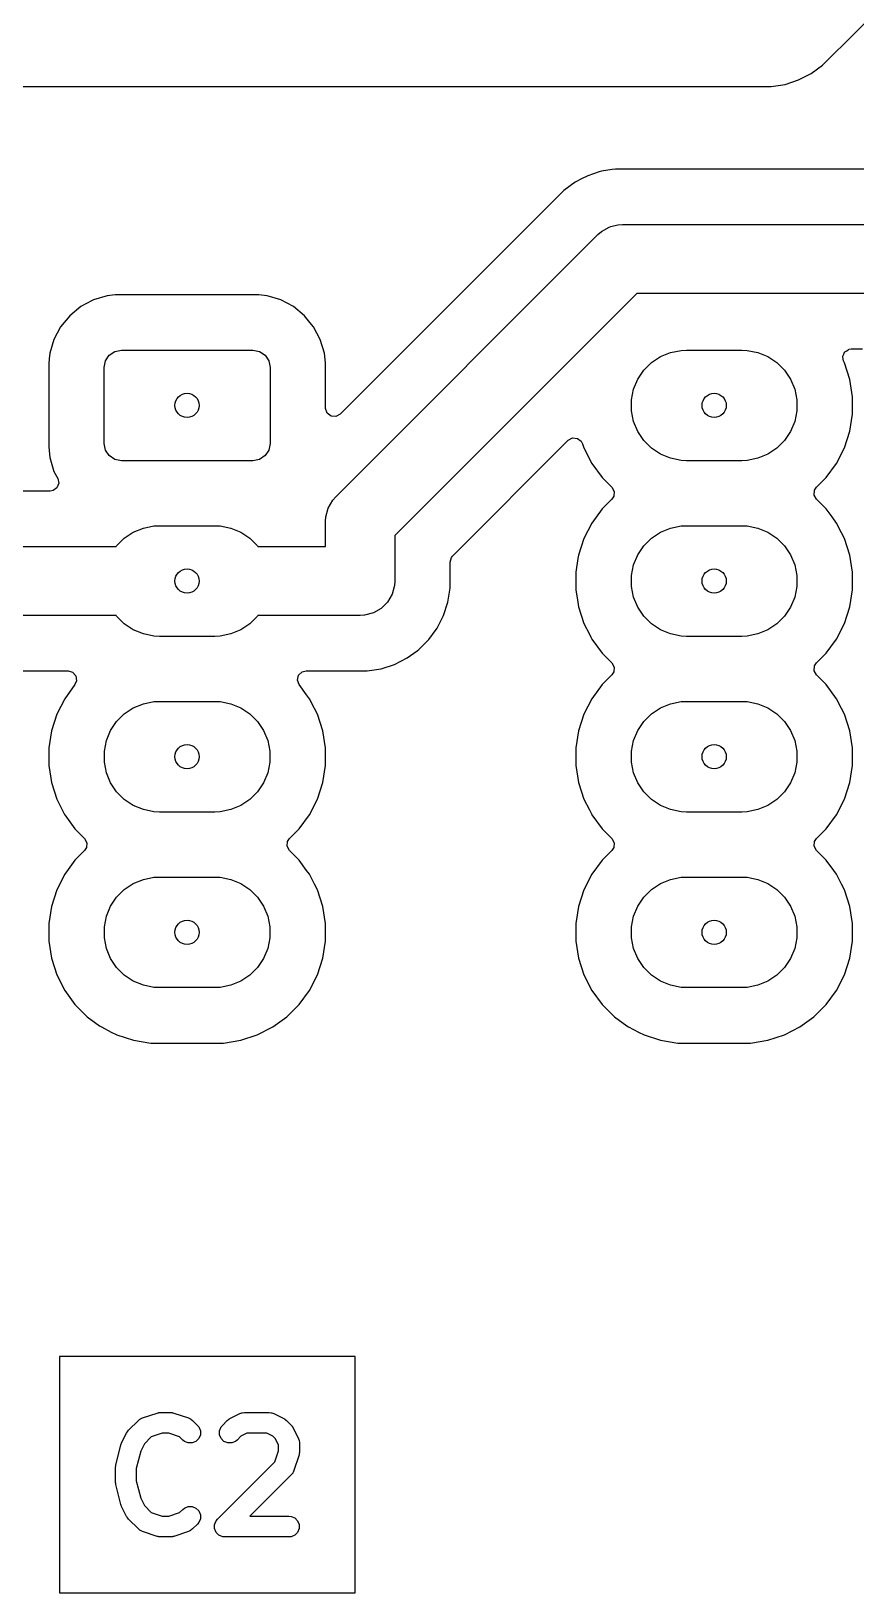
# Model space of a CAD drawing. Extents: x 20 to 124, y -124 to -20.
# Drawn here: x 45.27 to 57.19, y -85.36 to -62.78 of the extents above; entities that cross this region are included whole.
import ezdxf

# ---------------------------------------------------------------- set-up
doc = ezdxf.new("R2010")
doc.units = 0
doc.layers.add('BLACK', color=7, linetype='CONTINUOUS')
doc.layers.add('WHITE', color=7, linetype='CONTINUOUS')

msp = doc.modelspace()

# ---------------------------------------------------------------- linework, layer by layer
at = {"layer": 'BLACK', "linetype": 'CONTINUOUS'}
for p, q in [((56.713419, -63.270766), (59.847366, -60.136819)), ((56.365419, -63.48402), (56.479199, -63.426046)), ((56.479199, -63.426046), (56.547811, -63.391087)), ((56.547811, -63.391087), (56.713419, -63.270766)), ((42.194547, -63.5793), (55.968551, -63.5793)), ((55.968551, -63.5793), (55.968552, -63.5793)), ((55.968552, -63.5793), (56.170735, -63.547277)), ((56.170735, -63.547277), (56.268076, -63.515648)), ((56.268076, -63.515648), (56.365419, -63.48402)), ((53.514463, -64.805023), (53.484444, -64.814776)), ((53.514468, -64.805022), (53.514463, -64.805023)), ((53.669779, -64.780423), (53.514468, -64.805022)), ((53.716648, -64.773), (53.669779, -64.780423)), ((53.921352, -64.773), (53.716648, -64.773)), ((57.982652, -64.773), (53.921352, -64.773)), ((53.137388, -64.961213), (52.971778, -65.081536)), ((53.228585, -64.914746), (53.137388, -64.961213)), ((53.319783, -64.868278), (53.228584, -64.914745)), ((53.228584, -64.914745), (53.228585, -64.914746)), ((53.319784, -64.868278), (53.319783, -64.868278)), ((53.484445, -64.814777), (53.319784, -64.868278)), ((53.484444, -64.814776), (53.484445, -64.814777)), ((52.971778, -65.081536), (49.737181, -68.316134)), ((53.465447, -65.719947), (53.51461, -65.676831)), ((53.51461, -65.676831), (53.514619, -65.676823)), ((53.514619, -65.676823), (53.627658, -65.61156)), ((53.627658, -65.61156), (53.651506, -65.60517)), ((53.651506, -65.60517), (53.753737, -65.577777)), ((53.753737, -65.577777), (53.753752, -65.577777)), ((53.753752, -65.577777), (53.819, -65.5735)), ((53.819, -65.5735), (57.8803, -65.5735)), ((49.673147, -69.512247), (53.465447, -65.719947)), ((46.369067, -66.604699), (46.171043, -66.664769)), ((46.485298, -66.593251), (46.369067, -66.604699)), ((46.523392, -66.5895), (46.485298, -66.593251)), ((48.526608, -66.5895), (46.523392, -66.5895)), ((48.561805, -66.592966), (48.526608, -66.5895)), ((48.680934, -66.604699), (48.561805, -66.592966)), ((48.680934, -66.6047), (48.680932, -66.604699)), ((48.680932, -66.604699), (48.680934, -66.604699)), ((48.878954, -66.664768), (48.680934, -66.6047)), ((54.026106, -66.5735), (50.5267, -70.072906)), ((57.673194, -66.5735), (54.026106, -66.5735)), ((45.988547, -66.762317), (45.828589, -66.893589)), ((45.988548, -66.762316), (45.988547, -66.762317)), ((45.98855, -66.762315), (45.988548, -66.762316)), ((46.060898, -66.723643), (45.98855, -66.762315)), ((46.171043, -66.664769), (46.060898, -66.723643)), ((49.06145, -66.762315), (48.878954, -66.664768)), ((49.061453, -66.762317), (49.06145, -66.762315)), ((49.22141, -66.893589), (49.061452, -66.762317)), ((49.061452, -66.762317), (49.061453, -66.762317)), ((45.697317, -67.053547), (45.599769, -67.236043)), ((45.828589, -66.893589), (45.697317, -67.053547)), ((49.300702, -66.990209), (49.22141, -66.893589)), ((49.352685, -67.05355), (49.300702, -66.990209)), ((49.450232, -67.236046), (49.352685, -67.05355)), ((45.599769, -67.236043), (45.539699, -67.434067)), ((49.5103, -67.434066), (49.450232, -67.236046)), ((45.531486, -67.517461), (45.5245, -67.588392)), ((45.539699, -67.434067), (45.531486, -67.517461)), ((46.34403, -67.544329), (46.398223, -67.463223)), ((46.398223, -67.463223), (46.479329, -67.40903)), ((46.479329, -67.40903), (46.575, -67.39)), ((46.575, -67.39), (48.475, -67.39)), ((48.475, -67.39), (48.570671, -67.40903)), ((48.570671, -67.40903), (48.651777, -67.463223)), ((48.651777, -67.463223), (48.70597, -67.544329)), ((49.524241, -67.575616), (49.5103, -67.434066)), ((54.237485, -67.571592), (54.367883, -67.484463)), ((54.367883, -67.484463), (54.512772, -67.424448)), ((54.512772, -67.424448), (54.666586, -67.393852)), ((54.666586, -67.393852), (54.745, -67.39)), ((54.745, -67.39), (55.545, -67.39)), ((55.545, -67.39), (55.623414, -67.393852)), ((55.623414, -67.393852), (55.777228, -67.424448)), ((55.777228, -67.424448), (55.922117, -67.484463)), ((55.922117, -67.484463), (56.052515, -67.571592)), ((57.004479, -67.485626), (57.005513, -67.483076)), ((57.010457, -67.517461), (57.004479, -67.485626)), ((57.005122, -67.480353), (57.018575, -67.450894)), ((57.005513, -67.483076), (57.005122, -67.480353)), ((57.015066, -67.549511), (57.010457, -67.517461)), ((57.018575, -67.450894), (57.030755, -67.420885)), ((57.030755, -67.420885), (57.033004, -67.419299)), ((57.033004, -67.419299), (57.034147, -67.416797)), ((57.034147, -67.416797), (57.06139, -67.399288)), ((57.06139, -67.399288), (57.087862, -67.380628)), ((57.087862, -67.380628), (57.091318, -67.380055)), ((57.091318, -67.380055), (57.092925, -67.379023)), ((57.092925, -67.379023), (57.12786, -67.374)), ((57.12786, -67.374), (57.290253, -67.374)), ((45.5245, -67.588392), (45.5245, -68.791608)), ((46.325, -67.64), (46.34403, -67.544329)), ((46.325, -68.74), (46.325, -67.64)), ((48.70597, -67.544329), (48.725, -67.64)), ((48.725, -67.64), (48.725, -68.74)), ((49.5255, -67.588395), (49.524241, -67.575616)), ((49.5255, -68.228453), (49.5255, -67.588395)), ((54.039463, -67.812883), (54.126592, -67.682485)), ((54.126592, -67.682485), (54.237485, -67.571592)), ((56.052515, -67.571592), (56.163408, -67.682485)), ((56.163408, -67.682485), (56.250537, -67.812883)), ((57.016866, -67.551589), (57.015066, -67.549511)), ((57.017375, -67.554295), (57.016866, -67.551589)), ((57.028239, -67.575616), (57.017375, -67.554295)), ((57.028239, -67.575618), (57.028239, -67.575616)), ((57.028241, -67.575621), (57.028239, -67.575618)), ((57.10609, -67.815215), (57.028241, -67.575621)), ((53.948852, -68.111586), (53.979448, -67.957772)), ((53.979448, -67.957772), (54.039463, -67.812883)), ((56.250537, -67.812883), (56.310552, -67.957772)), ((56.310552, -67.957772), (56.341148, -68.111586)), ((57.1455, -68.064038), (57.10609, -67.815215)), ((53.948852, -68.268414), (53.948852, -68.111586)), ((56.341148, -68.111586), (56.341148, -68.268414)), ((57.1455, -68.315962), (57.1455, -68.064038)), ((49.525816, -68.237299), (49.5255, -68.228453)), ((49.550233, -68.302763), (49.525816, -68.237299)), ((49.606166, -68.344635), (49.550233, -68.302763)), ((49.675858, -68.349619), (49.606166, -68.344635)), ((49.737181, -68.316134), (49.675858, -68.349619)), ((53.979448, -68.422228), (53.948852, -68.268414)), ((56.341148, -68.268414), (56.310552, -68.422228)), ((57.10609, -68.564785), (57.1455, -68.315962)), ((54.039463, -68.567117), (53.979448, -68.422228)), ((54.126592, -68.697515), (54.039463, -68.567117)), ((56.250537, -68.567117), (56.163408, -68.697515)), ((56.310552, -68.422228), (56.250537, -68.567117)), ((57.028241, -68.804379), (57.10609, -68.564785)), ((45.5245, -68.791608), (45.529502, -68.842398)), ((45.529502, -68.842398), (45.539699, -68.945932)), ((46.34403, -68.835671), (46.325, -68.74)), ((46.398223, -68.916777), (46.34403, -68.835671)), ((48.70597, -68.835671), (48.651777, -68.916777)), ((48.725, -68.74), (48.70597, -68.835671)), ((51.363514, -70.36817), (53.036656, -68.695027)), ((53.036656, -68.695027), (53.097979, -68.661543)), ((53.097979, -68.661543), (53.167671, -68.666527)), ((53.167671, -68.666527), (53.223604, -68.708399)), ((53.223604, -68.708399), (53.242267, -68.744389)), ((53.242267, -68.744389), (53.257609, -68.791608)), ((53.257609, -68.791608), (53.26176, -68.804381)), ((53.26176, -68.804381), (53.376132, -69.028848)), ((54.237485, -68.808408), (54.126592, -68.697515)), ((54.367883, -68.895537), (54.237485, -68.808408)), ((56.052515, -68.808408), (55.922117, -68.895537)), ((56.163408, -68.697515), (56.052515, -68.808408)), ((56.91387, -69.028845), (57.028241, -68.804379)), ((45.539699, -68.945932), (45.599769, -69.143958)), ((46.479329, -68.97097), (46.398223, -68.916777)), ((46.575, -68.99), (46.479329, -68.97097)), ((48.475, -68.99), (46.575, -68.99)), ((48.570671, -68.97097), (48.475, -68.99)), ((48.651777, -68.916777), (48.570671, -68.97097)), ((53.376132, -69.028848), (53.524201, -69.232649)), ((54.512772, -68.955552), (54.367883, -68.895537)), ((54.666586, -68.986148), (54.512772, -68.955552)), ((54.745, -68.99), (54.666586, -68.986148)), ((55.545, -68.99), (54.745, -68.99)), ((55.623414, -68.986148), (55.545, -68.99)), ((55.777228, -68.955552), (55.623414, -68.986148)), ((55.922117, -68.895537), (55.777228, -68.955552)), ((56.765793, -69.232656), (56.91387, -69.028845)), ((45.599769, -69.143958), (45.654872, -69.247047)), ((45.669114, -69.315449), (45.644114, -69.380693)), ((45.654872, -69.247047), (45.669114, -69.315449)), ((53.524201, -69.232649), (53.524205, -69.232654)), ((53.524205, -69.232654), (53.66387, -69.372319)), ((56.62613, -69.372319), (56.683, -69.315449)), ((56.683, -69.315449), (56.765793, -69.232656)), ((45.545514, -69.4295), (42.789052, -69.4295)), ((45.587809, -69.422064), (45.545514, -69.4295)), ((45.644114, -69.380693), (45.587809, -69.422064)), ((49.630038, -69.561403), (49.673147, -69.512247)), ((53.66387, -69.547681), (53.524205, -69.687345)), ((53.66387, -69.372319), (53.697355, -69.433642)), ((53.692371, -69.503334), (53.66387, -69.547681)), ((53.697355, -69.433642), (53.692371, -69.503334)), ((56.592645, -69.486358), (56.597629, -69.416666)), ((56.62613, -69.547681), (56.592645, -69.486358)), ((56.597629, -69.416666), (56.62613, -69.372319)), ((56.765794, -69.687345), (56.62613, -69.547681)), ((49.530977, -69.800537), (49.56476, -69.674458)), ((49.56476, -69.674458), (49.597522, -69.617713)), ((49.597522, -69.617713), (49.630023, -69.561419)), ((49.630023, -69.561419), (49.630038, -69.561403)), ((53.524201, -69.68735), (53.376132, -69.891151)), ((53.524205, -69.687345), (53.524201, -69.68735)), ((56.765798, -69.68735), (56.765794, -69.687345)), ((56.848428, -69.801081), (56.765798, -69.68735)), ((46.747883, -70.024463), (46.892772, -69.964448)), ((46.892772, -69.964448), (47.046586, -69.933852)), ((47.046586, -69.933852), (47.125, -69.93)), ((47.125, -69.93), (47.925, -69.93)), ((47.925, -69.93), (48.003414, -69.933852)), ((48.003414, -69.933852), (48.157228, -69.964448)), ((48.157228, -69.964448), (48.302117, -70.024463)), ((49.5267, -69.8658), (49.530977, -69.800552)), ((49.5267, -70.23), (49.5267, -69.8658)), ((49.530977, -69.800552), (49.530977, -69.800537)), ((53.376132, -69.891151), (53.26176, -70.115616)), ((54.367883, -70.024463), (54.512772, -69.964448)), ((54.512772, -69.964448), (54.666586, -69.933852)), ((54.666586, -69.933852), (54.745, -69.93)), ((54.745, -69.93), (55.545, -69.93)), ((55.545, -69.93), (55.623414, -69.933852)), ((55.623414, -69.933852), (55.777228, -69.964448)), ((55.777228, -69.964448), (55.922117, -70.024463)), ((56.91387, -69.891155), (56.848428, -69.801081)), ((56.986747, -70.034184), (56.91387, -69.891155)), ((46.501571, -70.23), (46.506592, -70.222485)), ((46.506592, -70.222485), (46.617485, -70.111592)), ((46.617485, -70.111592), (46.747883, -70.024463)), ((48.302117, -70.024463), (48.432515, -70.111592)), ((48.432515, -70.111592), (48.543408, -70.222485)), ((48.543408, -70.222485), (48.548429, -70.23)), ((50.5267, -70.072906), (50.5267, -70.73)), ((53.26176, -70.115616), (53.18391, -70.355214)), ((54.039463, -70.352883), (54.126592, -70.222485)), ((54.126592, -70.222485), (54.237485, -70.111592)), ((54.237485, -70.111592), (54.367883, -70.024463)), ((55.922117, -70.024463), (56.052515, -70.111592)), ((56.052515, -70.111592), (56.163408, -70.222485)), ((56.163408, -70.222485), (56.250537, -70.352883)), ((57.028239, -70.115616), (56.986747, -70.034184)), ((57.028239, -70.115618), (57.028239, -70.115616)), ((57.028241, -70.115621), (57.028239, -70.115618)), ((57.10609, -70.355215), (57.028241, -70.115621)), ((42.6867, -70.23), (46.501571, -70.23)), ((48.548429, -70.23), (49.5267, -70.23)), ((51.3272, -70.455846), (51.346885, -70.388807)), ((51.346885, -70.388807), (51.363514, -70.36817)), ((53.176106, -70.404485), (53.1445, -70.604038)), ((53.18391, -70.355214), (53.176106, -70.404485)), ((53.979448, -70.497772), (54.039463, -70.352883)), ((56.250537, -70.352883), (56.310552, -70.497772)), ((57.1455, -70.604038), (57.10609, -70.355215)), ((51.3272, -70.832352), (51.3272, -70.455846)), ((53.1445, -70.604038), (53.1445, -70.855962)), ((53.948852, -70.651586), (53.979448, -70.497772)), ((53.948852, -70.808414), (53.948852, -70.651586)), ((56.310552, -70.497772), (56.341148, -70.651586)), ((56.341148, -70.651586), (56.341148, -70.808414)), ((57.1455, -70.855962), (57.1455, -70.604038)), ((50.522422, -70.795263), (50.48864, -70.921342)), ((50.5267, -70.73), (50.522422, -70.795263)), ((51.295177, -71.034534), (51.3272, -70.832352)), ((53.1445, -70.855962), (53.172783, -71.034534)), ((53.979448, -70.962228), (53.948852, -70.808414)), ((56.341148, -70.808414), (56.310552, -70.962228)), ((57.10609, -71.104785), (57.1455, -70.855962)), ((50.331081, -71.126677), (50.218042, -71.19194)), ((50.423377, -71.034381), (50.331081, -71.126677)), ((50.48864, -70.921342), (50.423377, -71.034381)), ((51.23192, -71.229219), (51.295177, -71.034534)), ((53.172783, -71.034534), (53.18391, -71.104785)), ((53.18391, -71.104785), (53.26176, -71.344383)), ((54.039463, -71.107117), (53.979448, -70.962228)), ((54.126592, -71.237515), (54.039463, -71.107117)), ((56.250537, -71.107117), (56.163408, -71.237515)), ((56.310552, -70.962228), (56.250537, -71.107117)), ((57.028241, -71.344379), (57.10609, -71.104785)), ((46.501571, -71.23), (42.893806, -71.23)), ((46.506592, -71.237515), (46.501571, -71.23)), ((46.617485, -71.348408), (46.506592, -71.237515)), ((46.747883, -71.435537), (46.617485, -71.348408)), ((48.432515, -71.348408), (48.302117, -71.435537)), ((48.543408, -71.237515), (48.432515, -71.348408)), ((48.548429, -71.23), (48.543408, -71.237515)), ((50.0267, -71.23), (48.548429, -71.23)), ((50.091963, -71.225722), (50.0267, -71.23)), ((50.218042, -71.19194), (50.091963, -71.225722)), ((51.138987, -71.41161), (51.23192, -71.229219)), ((53.26176, -71.344383), (53.340413, -71.498747)), ((54.237485, -71.348408), (54.126592, -71.237515)), ((54.367883, -71.435537), (54.237485, -71.348408)), ((56.052515, -71.348408), (55.922117, -71.435537)), ((56.163408, -71.237515), (56.052515, -71.348408)), ((56.91387, -71.568845), (57.028241, -71.344379)), ((46.892772, -71.495552), (46.747883, -71.435537)), ((47.046586, -71.526148), (46.892772, -71.495552)), ((47.125, -71.53), (47.046586, -71.526148)), ((47.925, -71.53), (47.125, -71.53)), ((48.003414, -71.526148), (47.925, -71.53)), ((48.157228, -71.495552), (48.003414, -71.526148)), ((48.302117, -71.435537), (48.157228, -71.495552)), ((50.873919, -71.721966), (51.018666, -71.577219)), ((51.018666, -71.577219), (51.018668, -71.577215)), ((51.018668, -71.577215), (51.018671, -71.577213)), ((51.018671, -71.577213), (51.071636, -71.504311)), ((51.071636, -71.504311), (51.138987, -71.41161)), ((53.340413, -71.498747), (53.361978, -71.541071)), ((53.361978, -71.541071), (53.376132, -71.568848)), ((53.376132, -71.568848), (53.524201, -71.772649)), ((54.512772, -71.495552), (54.367883, -71.435537)), ((54.666586, -71.526148), (54.512772, -71.495552)), ((54.745, -71.53), (54.666586, -71.526148)), ((55.545, -71.53), (54.745, -71.53)), ((55.623414, -71.526148), (55.545, -71.53)), ((55.777228, -71.495552), (55.623414, -71.526148)), ((55.922117, -71.435537), (55.777228, -71.495552)), ((56.765793, -71.772656), (56.91387, -71.568845)), ((50.70831, -71.842287), (50.849089, -71.740006)), ((50.849089, -71.740006), (50.873913, -71.721971)), ((50.873913, -71.721971), (50.873915, -71.721968)), ((50.873915, -71.721968), (50.873919, -71.721966)), ((53.524201, -71.772649), (53.524205, -71.772654)), ((53.524205, -71.772654), (53.66387, -71.912319)), ((56.664411, -71.874038), (56.765793, -71.772656)), ((43.276747, -72.0305), (45.803858, -72.0305)), ((45.803858, -72.0305), (45.870897, -72.050185)), ((49.188276, -72.04483), (49.246142, -72.0305)), ((49.246142, -72.0305), (50.129051, -72.0305)), ((50.129051, -72.0305), (50.129052, -72.0305)), ((50.129052, -72.0305), (50.331234, -71.998477)), ((50.331234, -71.998477), (50.525919, -71.93522)), ((50.525919, -71.93522), (50.70831, -71.842287)), ((53.66387, -71.912319), (53.697355, -71.973642)), ((53.697355, -71.973642), (53.692371, -72.043334)), ((56.592645, -72.026358), (56.597629, -71.956666)), ((56.62613, -72.087681), (56.592645, -72.026358)), ((56.597629, -71.956666), (56.62613, -71.912319)), ((56.62613, -71.912319), (56.664411, -71.874038)), ((45.904176, -72.227385), (45.756132, -72.431151)), ((45.870897, -72.050185), (45.916652, -72.102989)), ((45.926596, -72.172147), (45.904176, -72.227385)), ((45.916652, -72.102989), (45.926596, -72.172147)), ((49.122344, -72.161579), (49.13817, -72.093525)), ((49.145824, -72.227385), (49.122344, -72.161579)), ((49.13817, -72.093525), (49.188276, -72.04483)), ((49.252915, -72.374785), (49.145824, -72.227385)), ((53.524201, -72.22735), (53.376132, -72.431151)), ((53.524205, -72.227345), (53.524201, -72.22735)), ((53.66387, -72.087681), (53.524205, -72.227345)), ((53.692371, -72.043334), (53.66387, -72.087681)), ((56.765794, -72.227345), (56.62613, -72.087681)), ((56.765798, -72.22735), (56.765794, -72.227345)), ((56.765823, -72.227385), (56.765798, -72.22735)), ((56.91387, -72.431155), (56.765823, -72.227385)), ((45.756132, -72.431151), (45.64176, -72.655616)), ((46.892772, -72.504448), (47.046586, -72.473852)), ((47.046586, -72.473852), (47.125, -72.47)), ((47.125, -72.47), (47.925, -72.47)), ((47.925, -72.47), (48.003414, -72.473852)), ((48.003414, -72.473852), (48.157228, -72.504448)), ((49.29387, -72.431155), (49.252915, -72.374785)), ((49.366747, -72.574184), (49.29387, -72.431155)), ((53.376132, -72.431151), (53.26176, -72.655616)), ((54.512772, -72.504448), (54.666586, -72.473852)), ((54.666586, -72.473852), (54.745, -72.47)), ((54.745, -72.47), (55.545, -72.47)), ((55.545, -72.47), (55.623414, -72.473852)), ((55.623414, -72.473852), (55.777228, -72.504448)), ((56.986747, -72.574184), (56.91387, -72.431155)), ((45.64176, -72.655616), (45.56391, -72.895214)), ((46.506592, -72.762485), (46.617485, -72.651592)), ((46.617485, -72.651592), (46.747883, -72.564463)), ((46.747883, -72.564463), (46.892772, -72.504448)), ((48.157228, -72.504448), (48.302117, -72.564463)), ((48.302117, -72.564463), (48.432515, -72.651592)), ((48.432515, -72.651592), (48.543408, -72.762485)), ((49.408239, -72.655616), (49.366747, -72.574184)), ((49.408239, -72.655618), (49.408239, -72.655616)), ((49.408241, -72.655621), (49.408239, -72.655618)), ((49.48609, -72.895215), (49.408241, -72.655621)), ((53.26176, -72.655616), (53.18391, -72.895214)), ((54.126592, -72.762485), (54.237485, -72.651592)), ((54.237485, -72.651592), (54.367883, -72.564463)), ((54.367883, -72.564463), (54.512772, -72.504448)), ((55.777228, -72.504448), (55.922117, -72.564463)), ((55.922117, -72.564463), (56.052515, -72.651592)), ((56.052515, -72.651592), (56.163408, -72.762485)), ((57.028239, -72.655616), (56.986747, -72.574184)), ((57.028239, -72.655618), (57.028239, -72.655616)), ((57.028241, -72.655621), (57.028239, -72.655618)), ((57.10609, -72.895215), (57.028241, -72.655621)), ((45.56391, -72.895215), (45.5245, -73.144038)), ((45.56391, -72.895214), (45.56391, -72.895215)), ((46.359448, -73.037772), (46.419463, -72.892883)), ((46.419463, -72.892883), (46.506592, -72.762485)), ((48.543408, -72.762485), (48.630537, -72.892883)), ((48.630537, -72.892883), (48.690552, -73.037772)), ((49.5255, -73.144038), (49.48609, -72.895215)), ((53.18391, -72.895215), (53.1445, -73.144038)), ((53.18391, -72.895214), (53.18391, -72.895215)), ((53.979448, -73.037772), (54.039463, -72.892883)), ((54.039463, -72.892883), (54.126592, -72.762485)), ((56.163408, -72.762485), (56.250537, -72.892883)), ((56.250537, -72.892883), (56.310552, -73.037772)), ((57.1455, -73.144038), (57.10609, -72.895215)), ((45.5245, -73.144038), (45.5245, -73.395962)), ((46.328852, -73.191586), (46.359448, -73.037772)), ((48.690552, -73.037772), (48.721148, -73.191586)), ((49.5255, -73.395962), (49.5255, -73.144038)), ((53.1445, -73.144038), (53.1445, -73.395962)), ((53.948852, -73.191586), (53.979448, -73.037772)), ((56.310552, -73.037772), (56.341148, -73.191586)), ((57.1455, -73.395962), (57.1455, -73.144038)), ((46.328852, -73.348414), (46.328852, -73.191586)), ((46.359448, -73.502228), (46.328852, -73.348414)), ((48.721148, -73.348414), (48.690552, -73.502228)), ((48.721148, -73.191586), (48.721148, -73.348414)), ((53.948852, -73.348414), (53.948852, -73.191586)), ((53.979448, -73.502228), (53.948852, -73.348414)), ((56.341148, -73.348414), (56.310552, -73.502228)), ((56.341148, -73.191586), (56.341148, -73.348414)), ((45.5245, -73.395962), (45.553405, -73.57846)), ((45.553405, -73.57846), (45.56391, -73.644785)), ((46.419463, -73.647117), (46.359448, -73.502228)), ((48.690552, -73.502228), (48.630537, -73.647117)), ((49.48609, -73.644785), (49.5255, -73.395962)), ((53.1445, -73.395962), (53.173405, -73.57846)), ((53.173405, -73.57846), (53.18391, -73.644785)), ((54.039463, -73.647117), (53.979448, -73.502228)), ((56.310552, -73.502228), (56.250537, -73.647117)), ((57.10609, -73.644785), (57.1455, -73.395962)), ((45.56391, -73.644785), (45.64176, -73.884383)), ((46.506592, -73.777515), (46.419463, -73.647117)), ((46.617485, -73.888408), (46.506592, -73.777515)), ((48.543408, -73.777515), (48.432515, -73.888408)), ((48.630537, -73.647117), (48.543408, -73.777515)), ((49.408241, -73.884379), (49.48609, -73.644785)), ((53.18391, -73.644785), (53.26176, -73.884383)), ((54.126592, -73.777515), (54.039463, -73.647117)), ((54.237485, -73.888408), (54.126592, -73.777515)), ((56.163408, -73.777515), (56.052515, -73.888408)), ((56.250537, -73.647117), (56.163408, -73.777515)), ((57.028241, -73.884379), (57.10609, -73.644785)), ((45.64176, -73.884383), (45.720413, -74.038747)), ((45.720413, -74.038747), (45.754196, -74.10505)), ((46.747883, -73.975537), (46.617485, -73.888408)), ((46.892772, -74.035552), (46.747883, -73.975537)), ((47.046586, -74.066148), (46.892772, -74.035552)), ((47.125, -74.07), (47.046586, -74.066148)), ((48.003414, -74.066148), (47.925, -74.07)), ((48.157228, -74.035552), (48.003414, -74.066148)), ((48.302117, -73.975537), (48.157228, -74.035552)), ((48.432515, -73.888408), (48.302117, -73.975537)), ((49.29387, -74.108845), (49.408241, -73.884379)), ((53.26176, -73.884383), (53.340413, -74.038747)), ((53.340413, -74.038747), (53.374196, -74.10505)), ((54.367883, -73.975537), (54.237485, -73.888408)), ((54.512772, -74.035552), (54.367883, -73.975537)), ((54.666586, -74.066148), (54.512772, -74.035552)), ((54.745, -74.07), (54.666586, -74.066148)), ((55.623414, -74.066148), (55.545, -74.07)), ((55.777228, -74.035552), (55.623414, -74.066148)), ((55.922117, -73.975537), (55.777228, -74.035552)), ((56.052515, -73.888408), (55.922117, -73.975537)), ((56.91387, -74.108845), (57.028241, -73.884379)), ((45.754196, -74.10505), (45.756132, -74.108848)), ((45.756132, -74.108848), (45.904201, -74.312649)), ((47.925, -74.07), (47.125, -74.07)), ((49.145793, -74.312656), (49.29387, -74.108845)), ((53.374196, -74.10505), (53.376132, -74.108848)), ((53.376132, -74.108848), (53.524201, -74.312649)), ((55.545, -74.07), (54.745, -74.07)), ((56.765793, -74.312656), (56.91387, -74.108845)), ((45.904201, -74.312649), (45.904205, -74.312654)), ((45.904205, -74.312654), (46.04387, -74.452319)), ((46.04387, -74.452319), (46.077355, -74.513642)), ((46.077355, -74.513642), (46.072371, -74.583334)), ((48.972645, -74.566358), (48.977629, -74.496666)), ((48.977629, -74.496666), (49.00613, -74.452319)), ((49.00613, -74.452319), (49.062761, -74.395688)), ((49.062761, -74.395688), (49.145793, -74.312656)), ((53.524201, -74.312649), (53.524205, -74.312654)), ((53.524205, -74.312654), (53.66387, -74.452319)), ((53.66387, -74.452319), (53.697355, -74.513642)), ((53.697355, -74.513642), (53.692371, -74.583334)), ((56.592645, -74.566358), (56.597629, -74.496666)), ((56.597629, -74.496666), (56.62613, -74.452319)), ((56.62613, -74.452319), (56.682761, -74.395688)), ((56.682761, -74.395688), (56.765793, -74.312656)), ((46.04387, -74.627681), (45.904205, -74.767345)), ((46.072371, -74.583334), (46.04387, -74.627681)), ((49.00613, -74.627681), (48.972645, -74.566358)), ((49.145794, -74.767345), (49.00613, -74.627681)), ((53.66387, -74.627681), (53.524205, -74.767345)), ((53.692371, -74.583334), (53.66387, -74.627681)), ((56.62613, -74.627681), (56.592645, -74.566358)), ((56.765794, -74.767345), (56.62613, -74.627681)), ((45.904201, -74.76735), (45.756132, -74.971151)), ((45.904205, -74.767345), (45.904201, -74.76735)), ((49.145798, -74.76735), (49.145794, -74.767345)), ((49.252915, -74.914785), (49.145798, -74.76735)), ((49.29387, -74.971155), (49.252915, -74.914785)), ((53.524201, -74.76735), (53.376132, -74.971151)), ((53.524205, -74.767345), (53.524201, -74.76735)), ((56.765798, -74.76735), (56.765794, -74.767345)), ((56.872915, -74.914785), (56.765798, -74.76735)), ((56.91387, -74.971155), (56.872915, -74.914785)), ((45.756132, -74.971151), (45.64176, -75.195616)), ((46.506592, -75.302485), (46.617485, -75.191592)), ((46.617485, -75.191592), (46.747883, -75.104463)), ((46.747883, -75.104463), (46.892772, -75.044448)), ((46.892772, -75.044448), (47.046586, -75.013852)), ((47.046586, -75.013852), (47.125, -75.01)), ((47.125, -75.01), (47.925, -75.01)), ((47.925, -75.01), (48.003414, -75.013852)), ((48.003414, -75.013852), (48.157228, -75.044448)), ((48.157228, -75.044448), (48.302117, -75.104463)), ((48.302117, -75.104463), (48.432515, -75.191592)), ((48.432515, -75.191592), (48.543408, -75.302485)), ((49.366747, -75.114184), (49.29387, -74.971155)), ((49.408239, -75.195616), (49.366747, -75.114184)), ((53.376132, -74.971151), (53.26176, -75.195616)), ((54.126592, -75.302485), (54.237485, -75.191592)), ((54.237485, -75.191592), (54.367883, -75.104463)), ((54.367883, -75.104463), (54.512772, -75.044448)), ((54.512772, -75.044448), (54.666586, -75.013852)), ((54.666586, -75.013852), (54.745, -75.01)), ((54.745, -75.01), (55.545, -75.01)), ((55.545, -75.01), (55.623414, -75.013852)), ((55.623414, -75.013852), (55.777228, -75.044448)), ((55.777228, -75.044448), (55.922117, -75.104463)), ((55.922117, -75.104463), (56.052515, -75.191592)), ((56.052515, -75.191592), (56.163408, -75.302485)), ((56.986747, -75.114184), (56.91387, -74.971155)), ((57.028239, -75.195616), (56.986747, -75.114184)), ((45.64176, -75.195616), (45.56391, -75.435214)), ((46.419463, -75.432883), (46.506592, -75.302485)), ((48.543408, -75.302485), (48.630537, -75.432883)), ((49.408239, -75.195618), (49.408239, -75.195616)), ((49.408241, -75.195621), (49.408239, -75.195618)), ((49.48609, -75.435215), (49.408241, -75.195621)), ((53.26176, -75.195616), (53.18391, -75.435214)), ((54.039463, -75.432883), (54.126592, -75.302485)), ((56.163408, -75.302485), (56.250537, -75.432883)), ((57.028239, -75.195618), (57.028239, -75.195616)), ((57.028241, -75.195621), (57.028239, -75.195618)), ((57.10609, -75.435215), (57.028241, -75.195621)), ((45.56391, -75.435215), (45.5245, -75.684038)), ((45.56391, -75.435214), (45.56391, -75.435215)), ((46.328852, -75.731586), (46.359448, -75.577772)), ((46.359448, -75.577772), (46.419463, -75.432883)), ((48.630537, -75.432883), (48.690552, -75.577772)), ((48.690552, -75.577772), (48.721148, -75.731586)), ((49.5255, -75.684038), (49.48609, -75.435215)), ((53.18391, -75.435215), (53.1445, -75.684038)), ((53.18391, -75.435214), (53.18391, -75.435215)), ((53.948852, -75.731586), (53.979448, -75.577772)), ((53.979448, -75.577772), (54.039463, -75.432883)), ((56.250537, -75.432883), (56.310552, -75.577772)), ((56.310552, -75.577772), (56.341148, -75.731586)), ((57.1455, -75.684038), (57.10609, -75.435215)), ((45.5245, -75.684038), (45.5245, -75.935962)), ((46.328852, -75.888414), (46.328852, -75.731586)), ((48.721148, -75.731586), (48.721148, -75.888414)), ((49.5255, -75.935962), (49.5255, -75.684038)), ((53.1445, -75.684038), (53.1445, -75.935962)), ((53.948852, -75.888414), (53.948852, -75.731586)), ((56.341148, -75.731586), (56.341148, -75.888414)), ((57.1455, -75.935962), (57.1455, -75.684038)), ((45.5245, -75.935962), (45.56391, -76.184785)), ((46.359448, -76.042228), (46.328852, -75.888414)), ((46.419463, -76.187117), (46.359448, -76.042228)), ((48.690552, -76.042228), (48.630537, -76.187117)), ((48.721148, -75.888414), (48.690552, -76.042228)), ((49.48609, -76.184785), (49.5255, -75.935962)), ((53.1445, -75.935962), (53.18391, -76.184785)), ((53.979448, -76.042228), (53.948852, -75.888414)), ((54.039463, -76.187117), (53.979448, -76.042228)), ((56.310552, -76.042228), (56.250537, -76.187117)), ((56.341148, -75.888414), (56.310552, -76.042228)), ((57.10609, -76.184785), (57.1455, -75.935962)), ((45.56391, -76.184785), (45.64176, -76.424383)), ((46.506592, -76.317515), (46.419463, -76.187117)), ((46.617485, -76.428408), (46.506592, -76.317515)), ((48.543408, -76.317515), (48.432515, -76.428408)), ((48.630537, -76.187117), (48.543408, -76.317515)), ((49.408241, -76.424379), (49.48609, -76.184785)), ((53.18391, -76.184785), (53.26176, -76.424383)), ((54.126592, -76.317515), (54.039463, -76.187117)), ((54.237485, -76.428408), (54.126592, -76.317515)), ((56.163408, -76.317515), (56.052515, -76.428408)), ((56.250537, -76.187117), (56.163408, -76.317515)), ((57.028241, -76.424379), (57.10609, -76.184785)), ((45.64176, -76.424383), (45.756132, -76.648848)), ((46.747883, -76.515537), (46.617485, -76.428408)), ((46.892772, -76.575552), (46.747883, -76.515537)), ((48.302117, -76.515537), (48.157228, -76.575552)), ((48.432515, -76.428408), (48.302117, -76.515537)), ((49.29387, -76.648845), (49.408241, -76.424379)), ((53.26176, -76.424383), (53.376132, -76.648848)), ((54.367883, -76.515537), (54.237485, -76.428408)), ((54.512772, -76.575552), (54.367883, -76.515537)), ((55.922117, -76.515537), (55.777228, -76.575552)), ((56.052515, -76.428408), (55.922117, -76.515537)), ((56.91387, -76.648845), (57.028241, -76.424379)), ((45.756132, -76.648848), (45.904201, -76.852649)), ((47.046586, -76.606148), (46.892772, -76.575552)), ((47.125, -76.61), (47.046586, -76.606148)), ((47.925, -76.61), (47.125, -76.61)), ((48.003414, -76.606148), (47.925, -76.61)), ((48.157228, -76.575552), (48.003414, -76.606148)), ((49.145793, -76.852656), (49.29387, -76.648845)), ((53.376132, -76.648848), (53.524201, -76.852649)), ((54.666586, -76.606148), (54.512772, -76.575552)), ((54.745, -76.61), (54.666586, -76.606148)), ((55.545, -76.61), (54.745, -76.61)), ((55.623414, -76.606148), (55.545, -76.61)), ((55.777228, -76.575552), (55.623414, -76.606148)), ((56.765793, -76.852656), (56.91387, -76.648845)), ((45.904201, -76.852649), (45.904205, -76.852654)), ((45.904205, -76.852654), (46.082345, -77.030794)), ((48.967656, -77.030793), (49.145793, -76.852656)), ((53.524201, -76.852649), (53.524205, -76.852654)), ((53.524205, -76.852654), (53.702345, -77.030794)), ((56.587656, -77.030793), (56.765793, -76.852656)), ((46.082345, -77.030794), (46.08235, -77.030798)), ((46.08235, -77.030798), (46.260117, -77.159952)), ((46.260117, -77.159952), (46.286155, -77.17887)), ((46.286155, -77.17887), (46.429184, -77.251747)), ((48.539379, -77.293241), (48.763845, -77.17887)), ((48.763845, -77.17887), (48.967656, -77.030793)), ((53.702345, -77.030794), (53.70235, -77.030798)), ((53.70235, -77.030798), (53.880117, -77.159952)), ((53.880117, -77.159952), (53.906155, -77.17887)), ((53.906155, -77.17887), (54.049184, -77.251747)), ((56.159379, -77.293241), (56.383845, -77.17887)), ((56.383845, -77.17887), (56.587656, -77.030793)), ((46.429184, -77.251747), (46.510616, -77.293239)), ((46.510616, -77.293239), (46.510618, -77.293239)), ((46.510618, -77.293239), (46.510621, -77.293241)), ((46.510621, -77.293241), (46.750215, -77.37109)), ((46.750215, -77.37109), (46.999038, -77.4105)), ((46.999038, -77.4105), (46.999039, -77.4105)), ((46.999039, -77.4105), (48.050961, -77.4105)), ((48.050961, -77.4105), (48.050962, -77.4105)), ((48.050962, -77.4105), (48.299785, -77.37109)), ((48.299785, -77.37109), (48.539379, -77.293241)), ((54.049184, -77.251747), (54.130616, -77.293239)), ((54.130616, -77.293239), (54.130618, -77.293239)), ((54.130618, -77.293239), (54.130621, -77.293241)), ((54.130621, -77.293241), (54.370215, -77.37109)), ((54.370215, -77.37109), (54.619038, -77.4105)), ((54.619038, -77.4105), (54.619039, -77.4105)), ((54.619039, -77.4105), (55.670961, -77.4105)), ((55.670961, -77.4105), (55.670962, -77.4105)), ((55.670962, -77.4105), (55.919785, -77.37109)), ((55.919785, -77.37109), (56.159379, -77.293241)), ((49.955497, -81.946103), (45.682925, -81.946103)), ((45.682925, -81.946103), (45.682925, -85.360553)), ((49.955497, -85.360553), (49.955497, -81.946103)), ((46.67792, -83.011548), (46.820777, -82.868691)), ((46.820777, -82.868691), (46.843507, -82.850036)), ((46.843507, -82.850036), (46.848488, -82.847972)), ((46.848488, -82.847972), (46.852558, -82.844443)), ((46.852558, -82.844443), (46.879409, -82.832455)), ((46.879409, -82.832455), (47.093694, -82.761026)), ((47.093694, -82.761026), (47.108203, -82.757726)), ((47.108203, -82.757726), (47.111865, -82.75621)), ((47.111865, -82.75621), (47.117173, -82.755687)), ((47.117173, -82.755687), (47.122368, -82.754506)), ((47.122368, -82.754506), (47.126317, -82.754786)), ((47.126317, -82.754786), (47.141129, -82.753328)), ((47.141129, -82.753328), (47.283986, -82.753328)), ((47.283986, -82.753328), (47.298797, -82.754786)), ((47.298797, -82.754786), (47.302747, -82.754506)), ((47.302747, -82.754506), (47.307941, -82.755687)), ((47.307941, -82.755687), (47.31325, -82.75621)), ((47.31325, -82.75621), (47.316912, -82.757727)), ((47.316912, -82.757727), (47.33142, -82.761026)), ((47.33142, -82.761026), (47.545706, -82.832454)), ((47.545706, -82.832454), (47.572557, -82.844443)), ((47.572557, -82.844443), (47.576627, -82.847973)), ((47.576627, -82.847973), (47.581607, -82.850036)), ((47.581607, -82.850036), (47.604338, -82.868691)), ((47.604338, -82.868691), (47.675766, -82.940119)), ((48.035063, -82.940119), (48.106491, -82.868691)), ((48.106491, -82.868691), (48.117993, -82.85925)), ((48.117993, -82.85925), (48.120589, -82.856258)), ((48.120589, -82.856258), (48.125098, -82.853419)), ((48.125098, -82.853419), (48.129221, -82.850036)), ((48.129221, -82.850036), (48.132883, -82.848519)), ((48.132883, -82.848519), (48.145475, -82.840593)), ((48.145475, -82.840593), (48.288333, -82.769164)), ((48.288333, -82.769164), (48.315796, -82.758654)), ((48.315796, -82.758654), (48.321173, -82.758271)), ((48.321173, -82.758271), (48.326151, -82.75621)), ((48.326151, -82.75621), (48.355415, -82.753328)), ((48.355415, -82.753328), (48.712557, -82.753328)), ((48.712557, -82.753328), (48.741821, -82.75621)), ((48.741821, -82.75621), (48.746798, -82.758271)), ((48.746798, -82.758271), (48.752176, -82.758654)), ((48.752176, -82.758654), (48.779639, -82.769164)), ((48.779639, -82.769164), (48.922497, -82.840593)), ((48.922497, -82.840593), (48.93509, -82.84852)), ((48.93509, -82.84852), (48.93875, -82.850036)), ((48.93875, -82.850036), (48.942869, -82.853417)), ((48.942869, -82.853417), (48.947383, -82.856258)), ((48.947383, -82.856258), (48.949979, -82.859251)), ((48.949979, -82.859251), (48.961481, -82.868691)), ((48.961481, -82.868691), (49.032909, -82.940119)), ((46.578393, -83.193389), (46.649822, -83.050532)), ((46.649822, -83.050532), (46.657749, -83.037938)), ((46.657749, -83.037938), (46.659265, -83.034279)), ((46.659265, -83.034279), (46.662646, -83.030159)), ((46.662646, -83.030159), (46.665487, -83.025646)), ((46.665487, -83.025646), (46.66848, -83.023049)), ((46.66848, -83.023049), (46.67792, -83.011548)), ((47.165472, -83.053328), (47.00787, -83.105861)), ((47.259646, -83.053328), (47.165472, -83.053328)), ((47.417244, -83.105861), (47.259646, -83.053328)), ((47.675766, -82.940119), (47.694421, -82.962849)), ((47.694421, -82.962849), (47.716817, -83.016922)), ((47.716817, -83.075448), (47.694421, -83.12952)), ((47.716817, -83.016922), (47.716817, -83.075448)), ((47.994011, -83.016922), (48.016408, -82.96285)), ((47.994011, -83.075448), (47.994011, -83.016922)), ((48.016408, -83.12952), (47.994011, -83.075448)), ((48.016408, -82.96285), (48.035063, -82.940119)), ((48.301411, -83.098035), (48.247195, -83.152251)), ((48.390825, -83.053328), (48.301411, -83.098035)), ((48.677147, -83.053328), (48.390825, -83.053328)), ((48.766561, -83.098035), (48.677147, -83.053328)), ((48.803565, -83.135039), (48.766561, -83.098035)), ((49.032909, -82.940119), (49.042349, -82.951621)), ((49.042349, -82.951621), (49.045342, -82.954217)), ((49.045342, -82.954217), (49.04818, -82.958726)), ((49.04818, -82.958726), (49.051564, -82.962849)), ((49.051564, -82.962849), (49.05308, -82.966511)), ((49.05308, -82.966511), (49.061007, -82.979103)), ((49.061007, -82.979103), (49.132436, -83.121959)), ((46.495608, -83.509805), (46.567036, -83.224091)), ((46.567036, -83.224091), (46.567807, -83.221932)), ((46.567807, -83.221932), (46.567884, -83.220852)), ((46.567884, -83.220852), (46.572542, -83.208677)), ((46.572542, -83.208677), (46.576929, -83.1964)), ((46.576929, -83.1964), (46.577573, -83.195529)), ((46.577573, -83.195529), (46.578393, -83.193389)), ((46.854083, -83.312827), (46.791129, -83.564648)), ((46.907264, -83.206467), (46.854083, -83.312827)), ((47.00787, -83.105861), (46.907264, -83.206467)), ((47.463634, -83.152251), (47.417244, -83.105861)), ((47.486364, -83.170906), (47.463634, -83.152251)), ((47.540437, -83.193302), (47.486364, -83.170906)), ((47.598963, -83.193302), (47.540437, -83.193302)), ((47.653035, -83.170906), (47.598963, -83.193302)), ((47.694421, -83.12952), (47.653035, -83.170906)), ((48.057794, -83.170906), (48.016408, -83.12952)), ((48.111866, -83.193303), (48.057794, -83.170906)), ((48.170392, -83.193303), (48.111866, -83.193303)), ((48.224464, -83.170906), (48.170392, -83.193303)), ((48.247195, -83.152251), (48.224464, -83.170906)), ((48.795738, -83.465157), (48.848272, -83.307559)), ((48.848272, -83.224452), (48.803565, -83.135039)), ((48.848272, -83.307559), (48.848272, -83.224452)), ((49.132436, -83.121959), (49.142945, -83.149423)), ((49.142945, -83.149423), (49.143326, -83.154797)), ((49.143326, -83.154797), (49.14539, -83.159778)), ((49.14539, -83.159778), (49.148272, -83.189042)), ((49.148272, -83.189042), (49.148272, -83.3319)), ((46.491129, -83.546185), (46.491631, -83.541081)), ((46.491129, -83.760471), (46.491129, -83.546185)), ((46.491306, -83.538894), (46.492925, -83.527943)), ((46.491631, -83.541081), (46.491306, -83.538894)), ((46.492925, -83.527943), (46.494011, -83.516921)), ((46.494011, -83.516921), (46.494858, -83.514876)), ((46.494858, -83.514876), (46.495608, -83.509805)), ((47.963634, -84.297262), (48.795738, -83.465157)), ((49.140574, -83.379335), (49.069145, -83.59362)), ((49.143873, -83.364825), (49.140574, -83.379335)), ((49.14539, -83.361164), (49.143873, -83.364825)), ((49.145912, -83.355855), (49.14539, -83.361164)), ((49.147094, -83.350661), (49.145912, -83.355855)), ((49.148272, -83.3319), (49.146813, -83.346711)), ((49.146813, -83.346711), (49.147094, -83.350661)), ((46.491631, -83.765574), (46.491129, -83.760471)), ((46.491306, -83.767762), (46.491631, -83.765574)), ((46.492925, -83.778712), (46.491306, -83.767762)), ((46.791129, -83.564648), (46.791129, -83.742007)), ((46.791129, -83.742007), (46.854083, -83.993828)), ((49.032909, -83.652251), (48.431832, -84.253328)), ((49.051564, -83.629521), (49.032909, -83.652251)), ((49.053627, -83.624539), (49.051564, -83.629521)), ((49.057157, -83.62047), (49.053627, -83.624539)), ((49.069145, -83.59362), (49.057157, -83.62047)), ((46.494011, -83.789735), (46.492925, -83.778712)), ((46.494858, -83.791779), (46.494011, -83.789735)), ((46.495608, -83.796851), (46.494858, -83.791779)), ((46.567036, -84.082565), (46.495608, -83.796851)), ((46.854083, -83.993828), (46.907264, -84.100188)), ((46.567807, -84.084723), (46.567036, -84.082565)), ((46.567884, -84.085804), (46.567807, -84.084723)), ((46.572542, -84.097978), (46.567884, -84.085804)), ((46.576929, -84.110256), (46.572542, -84.097978)), ((46.577573, -84.111126), (46.576929, -84.110256)), ((46.578393, -84.113267), (46.577573, -84.111126)), ((46.649822, -84.256124), (46.578393, -84.113267)), ((46.907264, -84.100188), (47.007869, -84.200794)), ((47.007869, -84.200794), (47.165472, -84.253328)), ((47.259643, -84.253328), (47.417245, -84.200794)), ((47.417245, -84.200794), (47.463633, -84.154406)), ((47.463633, -84.154406), (47.486364, -84.135751)), ((47.486364, -84.135751), (47.540436, -84.113354)), ((47.540436, -84.113354), (47.598962, -84.113353)), ((47.598962, -84.113353), (47.653034, -84.13575)), ((47.653034, -84.13575), (47.69442, -84.177135)), ((47.69442, -84.177135), (47.716817, -84.231207)), ((46.657749, -84.268717), (46.649822, -84.256124)), ((46.659265, -84.272377), (46.657749, -84.268717)), ((46.662646, -84.276496), (46.659265, -84.272377)), ((46.665487, -84.28101), (46.662646, -84.276496)), ((46.66848, -84.283606), (46.665487, -84.28101)), ((46.67792, -84.295108), (46.66848, -84.283606)), ((46.820777, -84.437966), (46.67792, -84.295108)), ((46.843507, -84.456621), (46.820777, -84.437966)), ((47.165472, -84.253328), (47.259643, -84.253328)), ((47.604339, -84.437965), (47.581608, -84.45662)), ((47.675767, -84.366536), (47.604339, -84.437965)), ((47.694421, -84.343806), (47.675767, -84.366536)), ((47.716818, -84.289733), (47.694421, -84.343806)), ((47.716817, -84.231207), (47.716818, -84.289733)), ((47.922582, -84.374065), (47.925701, -84.366536)), ((47.922582, -84.432591), (47.922582, -84.374065)), ((47.944979, -84.486663), (47.922582, -84.432591)), ((47.925701, -84.366536), (47.931859, -84.351667)), ((47.931859, -84.351667), (47.944979, -84.319993)), ((47.944979, -84.319993), (47.963634, -84.297262)), ((48.431832, -84.253328), (48.998272, -84.253328)), ((48.998272, -84.253328), (49.027536, -84.25621)), ((49.027536, -84.25621), (49.081608, -84.278608)), ((49.081608, -84.278608), (49.122992, -84.319992)), ((49.122992, -84.319992), (49.14539, -84.374064)), ((49.14539, -84.432592), (49.122992, -84.486664)), ((49.14539, -84.374064), (49.14539, -84.432592)), ((46.848486, -84.458683), (46.843507, -84.456621)), ((46.852558, -84.462215), (46.848486, -84.458683)), ((46.879409, -84.474203), (46.852558, -84.462215)), ((47.093695, -84.545631), (46.879409, -84.474203)), ((47.108207, -84.54893), (47.093695, -84.545631)), ((47.111865, -84.550446), (47.108207, -84.54893)), ((47.117167, -84.550968), (47.111865, -84.550446)), ((47.122369, -84.552151), (47.117167, -84.550968)), ((47.126323, -84.551869), (47.122369, -84.552151)), ((47.141129, -84.553328), (47.126323, -84.551869)), ((47.283986, -84.553328), (47.141129, -84.553328)), ((47.298791, -84.551869), (47.283986, -84.553328)), ((47.302746, -84.552151), (47.298791, -84.551869)), ((47.307947, -84.550968), (47.302746, -84.552151)), ((47.31325, -84.550446), (47.307947, -84.550968)), ((47.316907, -84.54893), (47.31325, -84.550446)), ((47.33142, -84.545631), (47.316907, -84.54893)), ((47.545706, -84.474203), (47.33142, -84.545631)), ((47.572557, -84.462215), (47.545706, -84.474203)), ((47.57663, -84.458681), (47.572557, -84.462215)), ((47.581608, -84.45662), (47.57663, -84.458681)), ((47.986365, -84.528049), (47.944979, -84.486663)), ((48.018039, -84.541168), (47.986365, -84.528049)), ((48.040436, -84.550446), (48.018039, -84.541168)), ((48.0697, -84.553328), (48.040436, -84.550446)), ((48.998272, -84.553328), (48.0697, -84.553328)), ((49.027536, -84.550446), (48.998272, -84.553328)), ((49.081608, -84.528048), (49.027536, -84.550446)), ((49.122992, -84.486664), (49.081608, -84.528048)), ((45.682925, -85.360553), (49.955497, -85.360553))]:
    msp.add_line(p, q, dxfattribs=at)
at = {"layer": 'BLACK'}
for centre in [(47.525, -68.19), (55.145, -68.19), (47.525, -70.73), (55.145, -70.73), (47.525, -73.27), (55.145, -73.27), (47.525, -75.81), (55.145, -75.81)]:
    msp.add_circle(centre, 0.175, dxfattribs=at)
at = {"layer": 'WHITE'}
for centre in [(47.525, -68.19), (55.145, -68.19), (47.525, -70.73), (55.145, -70.73), (47.525, -73.27), (55.145, -73.27), (47.525, -75.81), (55.145, -75.81)]:
    msp.add_circle(centre, 0.175, dxfattribs=at)

doc.saveas('drawing.dxf')
